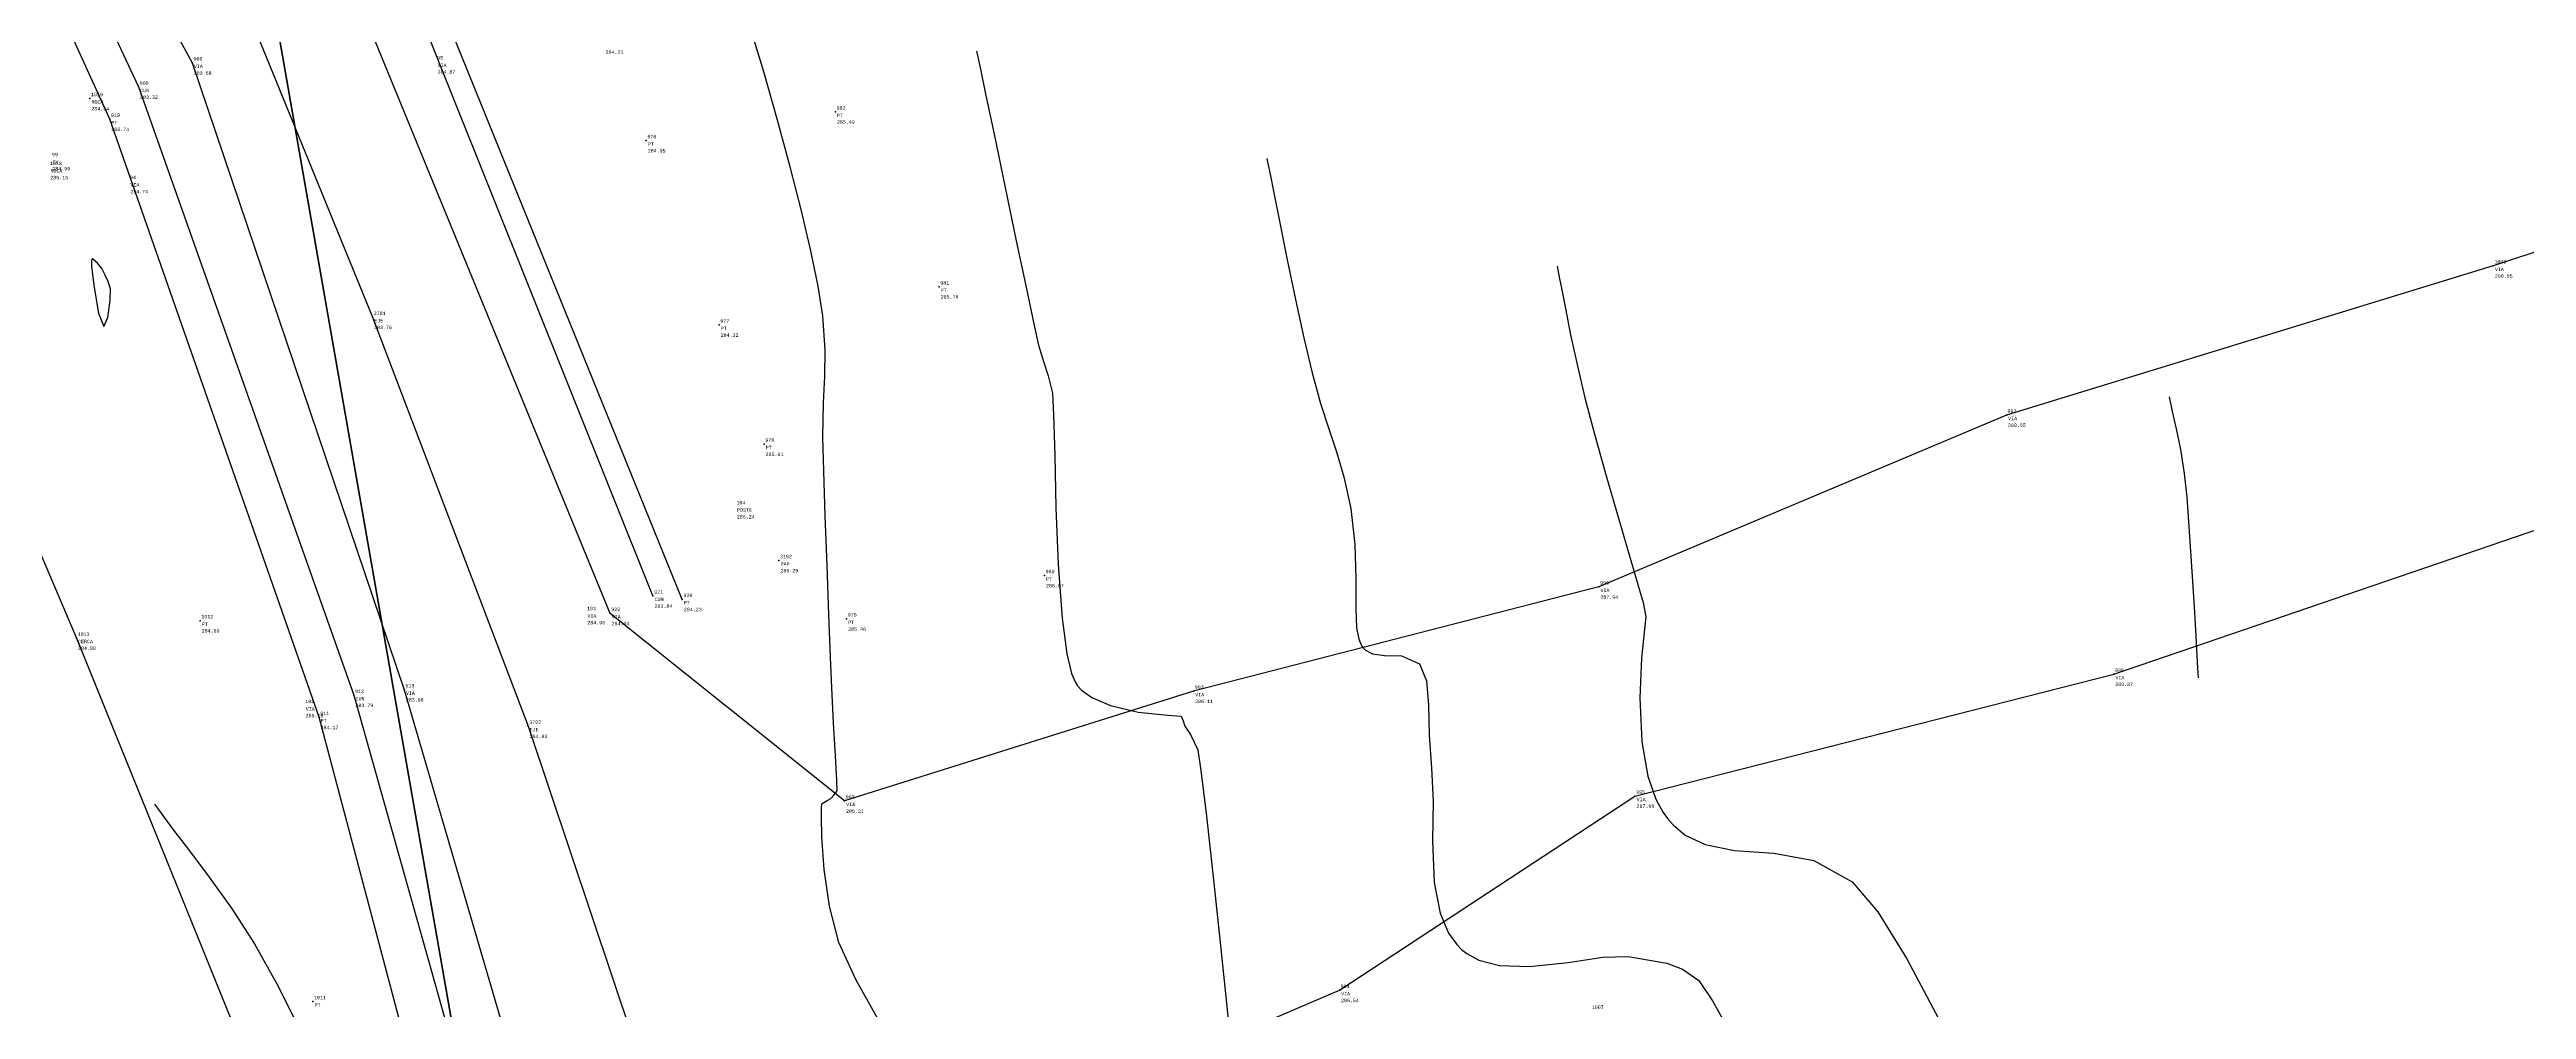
# Model space of a CAD drawing. Header units: metres. Extents: x 5050628 to 5051715, y 2427226 to 2427693.
# Drawn here: x 5051018.94 to 5051055.02, y 2427436.44 to 2427450.42 of the extents above; entities that cross this region are included whole.
import ezdxf
from ezdxf.enums import TextEntityAlignment as Align

# ---------------------------------------------------------------- set-up
doc = ezdxf.new("R2010")
doc.units = ezdxf.units.M
for name, color, linetype in [('1. Eje Vía', 7, 'Continuous'), ('C-TOPO-MINR-N', 11, 'Continuous'), ('Cerca', 90, 'FENCELINE2'), ('Cuneta N', 150, 'Continuous'), ('CVL_PUNTO', 2, 'Continuous'), ('CVL_PUNTO_COR', 2, 'Continuous'), ('CVL_PUNTO_NUM', 2, 'Continuous'), ('Vía', 40, 'Continuous')]:
    doc.layers.add(name, color=color, linetype=linetype)
doc.layers.add('Linea del alumbrado', color=2, linetype='Continuous', lineweight=100)
doc.styles.add('MONOTXT4', font='monotxt4.shx')
doc.linetypes.add('FENCELINE2', pattern='A,0.25,-0.1,[132,ltypeshp.shx,S=0.1,R=0,X=-0.1,Y=0],-0.1,1', length=1.45)

msp = doc.modelspace()

# ---------------------------------------------------------------- linework, layer by layer
at = {"layer": '1. Eje Vía', "elevation": 280.286, "flags": 128}
msp.add_lwpolyline([(5051009.27, 2427481.095), (5051011.683, 2427474.781), (5051013.901, 2427469.598), (5051015.895, 2427464.923), (5051018.545, 2427458.76), (5051021.26, 2427452.358), (5051023.643, 2427446.518), (5051025.909, 2427440.562), (5051028.059, 2427434.158), (5051029.64, 2427428.133), (5051031.572, 2427421.798), (5051034.273, 2427415.772), (5051037.725, 2427410.319)], dxfattribs=at)
at = {"layer": 'C-TOPO-MINR-N', "color": 32, "linetype": 'Continuous', "lineweight": -3}
for points in [[(5051031.091, 2427436.147, 285.966), (5051030.687, 2427436.865, 285.966), (5051030.438, 2427437.41, 285.966), (5051030.302, 2427437.94, 285.966), (5051030.224, 2427438.476, 285.966), (5051030.19, 2427438.95, 285.966), (5051030.183, 2427439.237, 285.966), (5051030.185, 2427439.375, 285.966), (5051030.188, 2427439.421, 285.966), (5051030.189, 2427439.43, 285.966), (5051030.195, 2427439.437, 285.966), (5051030.218, 2427439.453, 285.966), (5051030.268, 2427439.479, 285.966), (5051030.319, 2427439.508, 285.966), (5051030.369, 2427439.562, 285.966), (5051030.41, 2427439.62, 285.966), (5051030.406, 2427439.771, 285.966), (5051030.386, 2427440.13, 285.966), (5051030.36, 2427440.61, 285.966), (5051030.335, 2427441.122, 285.966), (5051030.317, 2427441.57, 285.966), (5051030.292, 2427442.191, 285.966), (5051030.265, 2427442.903, 285.966), (5051030.238, 2427443.625, 285.966), (5051030.217, 2427444.275, 285.966), (5051030.204, 2427444.771, 285.966), (5051030.211, 2427445.27, 285.966), (5051030.232, 2427445.659, 285.966), (5051030.239, 2427446.046, 285.966), (5051030.202, 2427446.539, 285.966), (5051030.135, 2427446.971, 285.966), (5051030.03, 2427447.486, 285.966), (5051029.893, 2427448.07, 285.966), (5051029.729, 2427448.708, 285.966), (5051029.545, 2427449.387, 285.966), (5051029.345, 2427450.094, 285.966), (5051029.15, 2427450.731, 285.966)], [(5051032.444, 2427450.396, 286.966), (5051032.462, 2427450.31, 286.966), (5051032.504, 2427450.109, 286.966), (5051032.579, 2427449.749, 286.966), (5051032.697, 2427449.186, 286.966), (5051032.859, 2427448.41, 286.966), (5051033.022, 2427447.631, 286.966), (5051033.169, 2427446.932, 286.966), (5051033.283, 2427446.398, 286.966), (5051033.347, 2427446.112, 286.966), (5051033.421, 2427445.861, 286.966), (5051033.487, 2427445.664, 286.966), (5051033.547, 2427445.411, 286.966), (5051033.566, 2427445.098, 286.966), (5051033.581, 2427444.506, 286.966), (5051033.6, 2427443.742, 286.966), (5051033.633, 2427442.915, 286.966), (5051033.69, 2427442.135, 286.966), (5051033.759, 2427441.618, 286.966), (5051033.827, 2427441.329, 286.966), (5051033.882, 2427441.197, 286.966), (5051033.912, 2427441.151, 286.966), (5051033.972, 2427441.087, 286.966), (5051034.121, 2427440.98, 286.966), (5051034.395, 2427440.862, 286.966), (5051034.796, 2427440.769, 286.966), (5051035.229, 2427440.722, 286.966), (5051035.422, 2427440.708, 286.966), (5051035.453, 2427440.64, 286.966), (5051035.478, 2427440.565, 286.966), (5051035.559, 2427440.442, 286.966), (5051035.668, 2427440.217, 286.966), (5051035.712, 2427439.916, 286.966), (5051035.791, 2427439.252, 286.966), (5051035.888, 2427438.37, 286.966), (5051035.991, 2427437.414, 286.966), (5051036.084, 2427436.529, 286.966), (5051036.153, 2427435.86, 286.966)], [(5051036.671, 2427448.83, 287.966), (5051036.686, 2427448.758, 287.966), (5051036.719, 2427448.6, 287.966), (5051036.774, 2427448.328, 287.966), (5051036.856, 2427447.918, 287.966), (5051036.97, 2427447.356, 287.966), (5051037.09, 2427446.777, 287.966), (5051037.21, 2427446.221, 287.966), (5051037.325, 2427445.728, 287.966), (5051037.454, 2427445.262, 287.966), (5051037.574, 2427444.894, 287.966), (5051037.688, 2427444.559, 287.966), (5051037.794, 2427444.193, 287.966), (5051037.894, 2427443.733, 287.966), (5051037.955, 2427443.208, 287.966), (5051037.967, 2427442.712, 287.966), (5051037.966, 2427442.276, 287.966), (5051037.98, 2427441.993, 287.966), (5051038.01, 2427441.828, 287.966), (5051038.045, 2427441.746, 287.966), (5051038.067, 2427441.713, 287.966), (5051038.11, 2427441.67, 287.966), (5051038.211, 2427441.617, 287.966), (5051038.386, 2427441.592, 287.966), (5051038.635, 2427441.587, 287.966), (5051038.897, 2427441.469, 287.966), (5051038.998, 2427441.223, 287.966), (5051039.026, 2427440.87, 287.966), (5051039.034, 2427440.437, 287.966), (5051039.072, 2427439.951, 287.966), (5051039.093, 2427439.471, 287.966), (5051039.085, 2427438.891, 287.966), (5051039.111, 2427438.287, 287.966), (5051039.196, 2427437.838, 287.966), (5051039.32, 2427437.546, 287.966), (5051039.437, 2427437.383, 287.966), (5051039.508, 2427437.312, 287.966), (5051039.587, 2427437.251, 287.966), (5051039.762, 2427437.156, 287.966), (5051040.06, 2427437.078, 287.966), (5051040.499, 2427437.061, 287.966), (5051041.06, 2427437.123, 287.966), (5051041.564, 2427437.199, 287.966), (5051041.936, 2427437.208, 287.966), (5051042.247, 2427437.157, 287.966), (5051042.498, 2427437.109, 287.966), (5051042.726, 2427437.023, 287.966), (5051042.964, 2427436.858, 287.966), (5051043.164, 2427436.562, 287.966), (5051043.535, 2427435.903, 287.966)], [(5051040.899, 2427447.263, 288.966), (5051040.91, 2427447.211, 288.966), (5051040.932, 2427447.1, 288.966), (5051040.968, 2427446.918, 288.966), (5051041.02, 2427446.647, 288.966), (5051041.097, 2427446.262, 288.966), (5051041.19, 2427445.828, 288.966), (5051041.304, 2427445.345, 288.966), (5051041.438, 2427444.835, 288.966), (5051041.614, 2427444.209, 288.966), (5051041.802, 2427443.559, 288.966), (5051041.973, 2427442.974, 288.966), (5051042.1, 2427442.545, 288.966), (5051042.153, 2427442.363, 288.966), (5051042.175, 2427442.26, 288.966), (5051042.194, 2427442.156, 288.966), (5051042.174, 2427441.975, 288.966), (5051042.131, 2427441.552, 288.966), (5051042.105, 2427440.976, 288.966), (5051042.133, 2427440.335, 288.966), (5051042.221, 2427439.836, 288.966), (5051042.338, 2427439.499, 288.966), (5051042.445, 2427439.303, 288.966), (5051042.508, 2427439.216, 288.966), (5051042.59, 2427439.124, 288.966), (5051042.766, 2427438.977, 288.966), (5051043.058, 2427438.838, 288.966), (5051043.486, 2427438.754, 288.966), (5051044.059, 2427438.712, 288.966), (5051044.642, 2427438.607, 288.966), (5051045.2, 2427438.298, 288.966), (5051045.57, 2427437.861, 288.966), (5051045.996, 2427437.172, 288.966), (5051046.458, 2427436.305, 288.966)], [(5051050.246, 2427441.267, 290.966), (5051050.241, 2427441.337, 290.966), (5051050.231, 2427441.497, 290.966), (5051050.214, 2427441.782, 290.966), (5051050.188, 2427442.221, 290.966), (5051050.152, 2427442.816, 290.966), (5051050.114, 2427443.397, 290.966), (5051050.077, 2427443.896, 290.966), (5051050.042, 2427444.243, 290.966), (5051049.986, 2427444.593, 290.966), (5051049.924, 2427444.894, 290.966), (5051049.866, 2427445.148, 290.966), (5051049.82, 2427445.357, 290.966)], [(5051020.468, 2427439.425, 285.966), (5051020.509, 2427439.367, 285.966), (5051020.597, 2427439.245, 285.966), (5051020.744, 2427439.05, 285.966), (5051020.963, 2427438.765, 285.966), (5051021.266, 2427438.365, 285.966), (5051021.591, 2427437.91, 285.966), (5051021.923, 2427437.395, 285.966), (5051022.252, 2427436.812, 285.966), (5051022.531, 2427436.251, 285.966)]]:
    msp.add_polyline3d(points, dxfattribs=at)
msp.add_polyline3d([(5051019.562, 2427447.37, 285.966), (5051019.556, 2427447.364, 285.966), (5051019.55, 2427447.334, 285.966), (5051019.551, 2427447.264, 285.966), (5051019.559, 2427447.179, 285.966), (5051019.588, 2427446.951, 285.966), (5051019.652, 2427446.579, 285.966), (5051019.729, 2427446.384, 285.966), (5051019.789, 2427446.514, 285.966), (5051019.82, 2427446.766, 285.966), (5051019.826, 2427446.934, 285.966), (5051019.787, 2427447.049, 285.966), (5051019.749, 2427447.131, 285.966), (5051019.726, 2427447.179, 285.966), (5051019.702, 2427447.226, 285.966), (5051019.637, 2427447.306, 285.966), (5051019.562, 2427447.37, 285.966)], close=True, dxfattribs=at)
at = {"layer": 'Cerca', "elevation": 279.535, "flags": 128}
msp.add_lwpolyline([(5050974.648, 2427403.009), (5050974.087, 2427403.657), (5050972.488, 2427408.229), (5050970.403, 2427411.399), (5050969.471, 2427413.283), (5050969.248, 2427415.495), (5050970.507, 2427420.085), (5050971.096, 2427422.2), (5050971.56, 2427426.841), (5050971.283, 2427429.947), (5050970.45, 2427433.378), (5050968.473, 2427438.338), (5050965.521, 2427444.127), (5050961.933, 2427450.972), (5050957.394, 2427459.623), (5050954.492, 2427465.268), (5050953.127, 2427468.349), (5050951.501, 2427474.751), (5050951.987, 2427481.382), (5050954.36, 2427487.765), (5050957.334, 2427492.135), (5050962.92, 2427496.553), (5050967.723, 2427498.394), (5050972.385, 2427498.997), (5050977.369, 2427497.848), (5050983.192, 2427496.549), (5050985.271, 2427496.424), (5050990.815, 2427495.224), (5050995.507, 2427492.991), (5050999.158, 2427489.401), (5051001.516, 2427485.378), (5051003.026, 2427482.619), (5051005.386, 2427476.192), (5051008.641, 2427468.572), (5051012.663, 2427457.628), (5051016.366, 2427448.797), (5051019.33, 2427441.846), (5051021.66, 2427436.096), (5051023.95, 2427430.261), (5051026.173, 2427412.444)], dxfattribs=at)
at = {"layer": 'Cuneta N'}
for points in [[(5050961.391, 2427498.569, 279.639), (5050966.763, 2427501.034, 279.746), (5050972.272, 2427501.766, 279.849), (5050978.256, 2427501.519, 280.136), (5050983.592, 2427500.616, 280.35), (5050989.498, 2427499.25, 280.577), (5050994.474, 2427497.374, 280.838), (5051000.015, 2427493.978, 281.25), (5051003.512, 2427489.458, 281.522), (5051004.86, 2427486.612, 281.655), (5051006.354, 2427483, 281.839), (5051008.797, 2427476.173, 282.305), (5051012.512, 2427467.91, 282.739), (5051016.987, 2427456.797, 283.594), (5051020.234, 2427449.872, 283.784), (5051023.372, 2427441.013, 284.257), (5051026.146, 2427431.159, 284.742), (5051027.138, 2427428.374, 285.086), (5051029.769, 2427421.1, 285.505), (5051031.867, 2427416.017, 285.927), (5051034.932, 2427410.555, 286.252)], [(5051034.568, 2427409.43, 286.551), (5051030.294, 2427417.339, 285.906), (5051029.367, 2427421.011, 285.544), (5051026.394, 2427428.109, 285.215), (5051025.467, 2427430.878, 285.068), (5051022.864, 2427440.692, 284.632), (5051019.815, 2427449.403, 284.211), (5051016.56, 2427456.545, 283.961), (5051012.027, 2427467.684, 283.039), (5051008.397, 2427476.066, 282.518), (5051005.939, 2427482.62, 282.259), (5051004.399, 2427486.255, 282.131), (5051003.057, 2427489.236, 281.934), (5050999.736, 2427493.566, 281.67), (5050994.152, 2427496.681, 281.4), (5050989.32, 2427498.765, 280.951), (5050983.471, 2427500.115, 280.796), (5050978.179, 2427501.142, 280.62), (5050972.237, 2427501.381, 280.3), (5050966.946, 2427500.632, 280.246), (5050961.657, 2427498.178, 279.957), (5050956.628, 2427492.824, 279.505)], [(5051027.729, 2427442.46, 284.309), (5051024.18, 2427451.311, 283.8), (5051021.256, 2427457.82, 283.535)], [(5051028.156, 2427442.41, 284.692), (5051024.472, 2427451.482, 284.127), (5051021.751, 2427457.898, 283.973)]]:
    msp.add_polyline3d(points, dxfattribs=at)
at = {"layer": 'CVL_PUNTO', "color": 4}
for p in [(5051021.017, 2427450.223, 284.046), (5051021.017, 2427450.223, 284.046), (5051019.525, 2427449.705, 285.01), (5051019.525, 2427449.705, 285.01), (5051020.234, 2427449.872, 283.784), (5051020.234, 2427449.872, 283.784), (5051019.815, 2427449.403, 284.211), (5051019.815, 2427449.403, 284.211), (5051030.386, 2427449.51, 285.955), (5051030.386, 2427449.51, 285.955), (5051027.63, 2427449.091, 284.515), (5051027.63, 2427449.091, 284.515), (5051054.537, 2427447.267, 291.421), (5051054.537, 2427447.267, 291.421), (5051031.897, 2427446.962, 286.246), (5051031.897, 2427446.962, 286.246), (5051023.643, 2427446.518, 284.226), (5051023.643, 2427446.518, 284.226), (5051028.693, 2427446.406, 284.784), (5051028.693, 2427446.406, 284.784), (5051047.445, 2427445.094, 290.121), (5051047.445, 2427445.094, 290.121), (5051029.347, 2427444.671, 285.474), (5051029.347, 2427444.671, 285.474), (5051029.563, 2427442.976, 285.755), (5051029.563, 2427442.976, 285.755), (5051027.729, 2427442.46, 284.309), (5051027.729, 2427442.46, 284.309), (5051028.156, 2427442.41, 284.692), (5051028.156, 2427442.41, 284.692), (5051033.431, 2427442.757, 286.538), (5051033.431, 2427442.757, 286.538), (5051041.507, 2427442.591, 288.402), (5051041.507, 2427442.591, 288.402), (5051021.132, 2427442.099, 285.154), (5051021.132, 2427442.099, 285.154), (5051027.104, 2427442.206, 284.508), (5051027.104, 2427442.206, 284.508), (5051030.549, 2427442.125, 285.931), (5051030.549, 2427442.125, 285.931), (5051019.33, 2427441.846, 285.351), (5051019.33, 2427441.846, 285.351), (5051023.372, 2427441.013, 284.257), (5051023.372, 2427441.013, 284.257), (5051024.105, 2427441.094, 284.451), (5051024.105, 2427441.094, 284.451), (5051035.604, 2427441.072, 286.577), (5051035.604, 2427441.072, 286.577), (5051049.008, 2427441.32, 290.34), (5051049.008, 2427441.32, 290.34), (5051022.864, 2427440.692, 284.632), (5051022.864, 2427440.692, 284.632), (5051025.909, 2427440.562, 284.499), (5051025.909, 2427440.562, 284.499), (5051042.034, 2427439.545, 288.454), (5051042.034, 2427439.545, 288.454), (5051030.519, 2427439.473, 285.672), (5051030.519, 2427439.473, 285.672), (5051037.729, 2427436.716, 287.004), (5051037.729, 2427436.716, 287.004), (5051022.775, 2427436.552, 285.539), (5051022.775, 2427436.552, 285.539)]:
    msp.add_point(p, dxfattribs=at)
at = {"layer": 'Linea del alumbrado', "elevation": 280.041, "flags": 128}
msp.add_lwpolyline([(5050812.867, 2427369.13), (5050833.83, 2427364.636), (5050857.843, 2427361.544), (5050881.81, 2427356.327), (5050912.191, 2427365.497), (5050933.547, 2427378.473), (5050946.337, 2427393.894), (5050969.149, 2427423.924), (5050960.949, 2427448.329), (5050950.71, 2427470.945), (5050943.61, 2427492.233), (5050972.115, 2427500.722), (5051002.946, 2427500.291), (5051019.315, 2427467.545), (5051026.921, 2427424.142), (5051037.766, 2427401.092)], dxfattribs=at)
at = {"layer": 'Vía'}
for points in [[(5051006.859, 2427483.126, 282.022), (5051009.461, 2427476.467, 282.412), (5051012.889, 2427468.213, 282.83), (5051017.375, 2427456.913, 283.608), (5051021.017, 2427450.223, 284.046), (5051024.105, 2427441.094, 284.451), (5051026.978, 2427431.273, 284.976), (5051027.709, 2427428.74, 285.155), (5051030.555, 2427421.281, 285.673), (5051032.219, 2427416.161, 286.03), (5051035.597, 2427410.942, 286.303), (5051038.563, 2427406.061, 286.482)], [(5051061.823, 2427449.655, 292.803), (5051054.537, 2427447.267, 291.421), (5051047.445, 2427445.094, 290.121), (5051041.507, 2427442.591, 288.402), (5051035.604, 2427441.072, 286.577), (5051030.519, 2427439.473, 285.672), (5051027.104, 2427442.206, 284.508), (5051023.422, 2427451.187, 284.034), (5051020.537, 2427457.452, 283.789), (5051020.537, 2427457.452, 283.789), (5051022.761, 2427460.183, 284.211), (5051024.955, 2427462.399, 285.09), (5051027.292, 2427464.17, 286.064), (5051030.158, 2427465.922, 287.146), (5051033.017, 2427467.156, 288.098), (5051036.651, 2427468.208, 289.305), (5051041.029, 2427469.393, 290.606), (5051045.783, 2427470.739, 292.078), (5051054.111, 2427471.684, 294.377), (5051061.192, 2427475.517, 295.773)], [(5051056.399, 2427412.255, 288.339), (5051050.407, 2427411.614, 287.451), (5051045.013, 2427411.483, 286.835), (5051040.067, 2427412.924, 286.298), (5051036.134, 2427416.197, 286.023), (5051033.131, 2427421.517, 285.638), (5051031.19, 2427427.492, 285.354), (5051030.159, 2427432.075, 285.11), (5051030.159, 2427432.075, 285.11), (5051032.236, 2427434.365, 285.51), (5051037.729, 2427436.716, 287.004), (5051042.034, 2427439.545, 288.454), (5051049.008, 2427441.32, 290.34), (5051055.261, 2427443.456, 291.415)]]:
    msp.add_polyline3d(points, dxfattribs=at)

# ---------------------------------------------------------------- texts
at = {"layer": 'CVL_PUNTO_COR', "color": 4, "style": 'MONOTXT4'}
for s, p in [('284.21', (5051027.039, 2427450.406, 284.674)), ('283.58', (5051021.04, 2427450.1, 284.046)), ('283.32', (5051020.257, 2427449.749, 283.784)), ('284.54', (5051019.548, 2427449.582, 285.01)), ('283.74', (5051019.838, 2427449.28, 284.211)), ('285.49', (5051030.409, 2427449.387, 285.955)), ('284.05', (5051027.653, 2427448.968, 284.515)), ('285.15', (5051018.95, 2427448.578, 285.616)), ('290.95', (5051054.56, 2427447.144, 291.421)), ('285.78', (5051031.92, 2427446.839, 286.246)), ('283.76', (5051023.666, 2427446.395, 284.226)), ('284.32', (5051028.716, 2427446.283, 284.784)), ('289.65', (5051047.468, 2427444.971, 290.121)), ('285.01', (5051029.37, 2427444.548, 285.474)), ('285.29', (5051029.586, 2427442.853, 285.755)), ('286.07', (5051033.454, 2427442.634, 286.538)), ('287.94', (5051041.53, 2427442.468, 288.402)), ('284.04', (5051027.127, 2427442.083, 284.508)), ('283.84', (5051027.752, 2427442.337, 284.309)), ('284.23', (5051028.179, 2427442.287, 284.692)), ('284.88', (5051019.353, 2427441.723, 285.351)), ('284.69', (5051021.155, 2427441.976, 285.154)), ('285.46', (5051030.572, 2427442.002, 285.931)), ('283.98', (5051024.128, 2427440.971, 284.451)), ('289.87', (5051049.031, 2427441.197, 290.34)), ('283.79', (5051023.395, 2427440.89, 284.257)), ('286.11', (5051035.627, 2427440.949, 286.577)), ('284.17', (5051022.887, 2427440.569, 284.632)), ('284.03', (5051025.932, 2427440.439, 284.499)), ('285.21', (5051030.542, 2427439.35, 285.672)), ('287.99', (5051042.057, 2427439.422, 288.454)), ('286.54', (5051037.752, 2427436.593, 287.004))]:
    msp.add_text(s, height=0.05, dxfattribs=at).set_placement(p, align=Align.TOP_LEFT)
at = {"layer": 'CVL_PUNTO_COR', "color": 0, "style": 'MONOTXT4'}
for s, p in [('284.87', (5051024.59, 2427450.115, 285.332)), ('284.99', (5051018.98, 2427448.707, 285.459)), ('284.74', (5051020.115, 2427448.374, 285.21)), ('286.24', (5051028.951, 2427443.637, 286.709)), ('284.96', (5051026.773, 2427442.095, 285.425)), ('285.10', (5051022.669, 2427440.742, 285.566))]:
    msp.add_text(s, height=0.05, dxfattribs=at).set_placement(p, align=Align.TOP_LEFT)
at = {"layer": 'CVL_PUNTO_NUM', "color": 4, "style": 'MONOTXT4'}
for s, p in [('908', (5051021.035, 2427450.241, 284.046)), ('1019', (5051019.543, 2427449.723, 285.01)), ('909', (5051020.252, 2427449.89, 283.784)), ('910', (5051019.833, 2427449.421, 284.211)), ('982', (5051030.404, 2427449.528, 285.955)), ('976', (5051027.648, 2427449.109, 284.515)), ('1018', (5051018.945, 2427448.719, 285.616)), ('1000', (5051054.555, 2427447.285, 291.421)), ('981', (5051031.915, 2427446.98, 286.246)), ('3781', (5051023.661, 2427446.536, 284.226)), ('977', (5051028.711, 2427446.424, 284.784)), ('997', (5051047.463, 2427445.112, 290.121)), ('978', (5051029.365, 2427444.689, 285.474)), ('3192', (5051029.581, 2427442.994, 285.755)), ('980', (5051033.449, 2427442.775, 286.538)), ('921', (5051027.747, 2427442.478, 284.309)), ('920', (5051028.174, 2427442.428, 284.692)), ('996', (5051041.525, 2427442.609, 288.402)), ('1012', (5051021.15, 2427442.117, 285.154)), ('922', (5051027.122, 2427442.224, 284.508)), ('979', (5051030.567, 2427442.143, 285.931)), ('1013', (5051019.348, 2427441.864, 285.351)), ('998', (5051049.026, 2427441.338, 290.34)), ('912', (5051023.39, 2427441.031, 284.257)), ('913', (5051024.123, 2427441.112, 284.451)), ('993', (5051035.622, 2427441.09, 286.577)), ('911', (5051022.882, 2427440.71, 284.632)), ('3782', (5051025.927, 2427440.58, 284.499)), ('992', (5051030.537, 2427439.491, 285.672)), ('995', (5051042.052, 2427439.563, 288.454)), ('1011', (5051022.793, 2427436.57, 285.539)), ('994', (5051037.747, 2427436.734, 287.004)), ('1007', (5051041.406, 2427436.43, 286.933))]:
    msp.add_text(s, height=0.05, dxfattribs=at).set_placement(p, align=Align.BOTTOM_LEFT)
for s, p in [('VIA', (5051021.042, 2427450.198, 284.046)), ('ROCA', (5051019.55, 2427449.68, 285.01)), ('CUN', (5051020.259, 2427449.847, 283.784)), ('PT', (5051019.84, 2427449.378, 284.211)), ('PT', (5051030.411, 2427449.485, 285.955)), ('PT', (5051027.655, 2427449.066, 284.515)), ('ROCA', (5051018.952, 2427448.676, 285.616)), ('VIA', (5051054.562, 2427447.242, 291.421)), ('PT', (5051031.922, 2427446.937, 286.246)), ('EJE', (5051023.668, 2427446.493, 284.226)), ('PT', (5051028.718, 2427446.381, 284.784)), ('VIA', (5051047.47, 2427445.069, 290.121)), ('PT', (5051029.372, 2427444.646, 285.474)), ('PAP', (5051029.588, 2427442.951, 285.755)), ('CUN', (5051027.754, 2427442.435, 284.309)), ('PT', (5051033.456, 2427442.732, 286.538)), ('VIA', (5051041.532, 2427442.566, 288.402)), ('PT', (5051021.157, 2427442.074, 285.154)), ('VIA', (5051027.129, 2427442.181, 284.508)), ('PT', (5051028.181, 2427442.385, 284.692)), ('PT', (5051030.574, 2427442.1, 285.931)), ('CERCA', (5051019.355, 2427441.821, 285.351)), ('CUN', (5051023.397, 2427440.988, 284.257)), ('VIA', (5051024.13, 2427441.069, 284.451)), ('VIA', (5051035.629, 2427441.047, 286.577)), ('VIA', (5051049.033, 2427441.295, 290.34)), ('PT', (5051022.889, 2427440.667, 284.632)), ('EJE', (5051025.934, 2427440.537, 284.499)), ('VIA', (5051042.059, 2427439.52, 288.454)), ('VIA', (5051030.544, 2427439.448, 285.672)), ('VIA', (5051037.754, 2427436.691, 287.004)), ('PT', (5051022.8, 2427436.527, 285.539))]:
    msp.add_text(s, height=0.05, dxfattribs=at).set_placement(p, align=Align.TOP_LEFT)
at = {"layer": 'CVL_PUNTO_NUM', "color": 0, "style": 'MONOTXT4'}
for s, p in [('95', (5051024.585, 2427450.256, 285.332)), ('99', (5051018.975, 2427448.848, 285.459)), ('94', (5051020.11, 2427448.515, 285.21)), ('104', (5051028.946, 2427443.778, 286.709)), ('103', (5051026.768, 2427442.236, 285.425)), ('102', (5051022.664, 2427440.883, 285.566))]:
    msp.add_text(s, height=0.05, dxfattribs=at).set_placement(p, align=Align.BOTTOM_LEFT)
for s, p in [('VIA', (5051024.592, 2427450.213, 285.332)), ('CV', (5051018.982, 2427448.805, 285.459)), ('VIA', (5051020.117, 2427448.472, 285.21)), ('POSTE', (5051028.953, 2427443.735, 286.709)), ('VIA', (5051026.775, 2427442.193, 285.425)), ('VIA', (5051022.671, 2427440.84, 285.566))]:
    msp.add_text(s, height=0.05, dxfattribs=at).set_placement(p, align=Align.TOP_LEFT)

doc.saveas('drawing.dxf')
